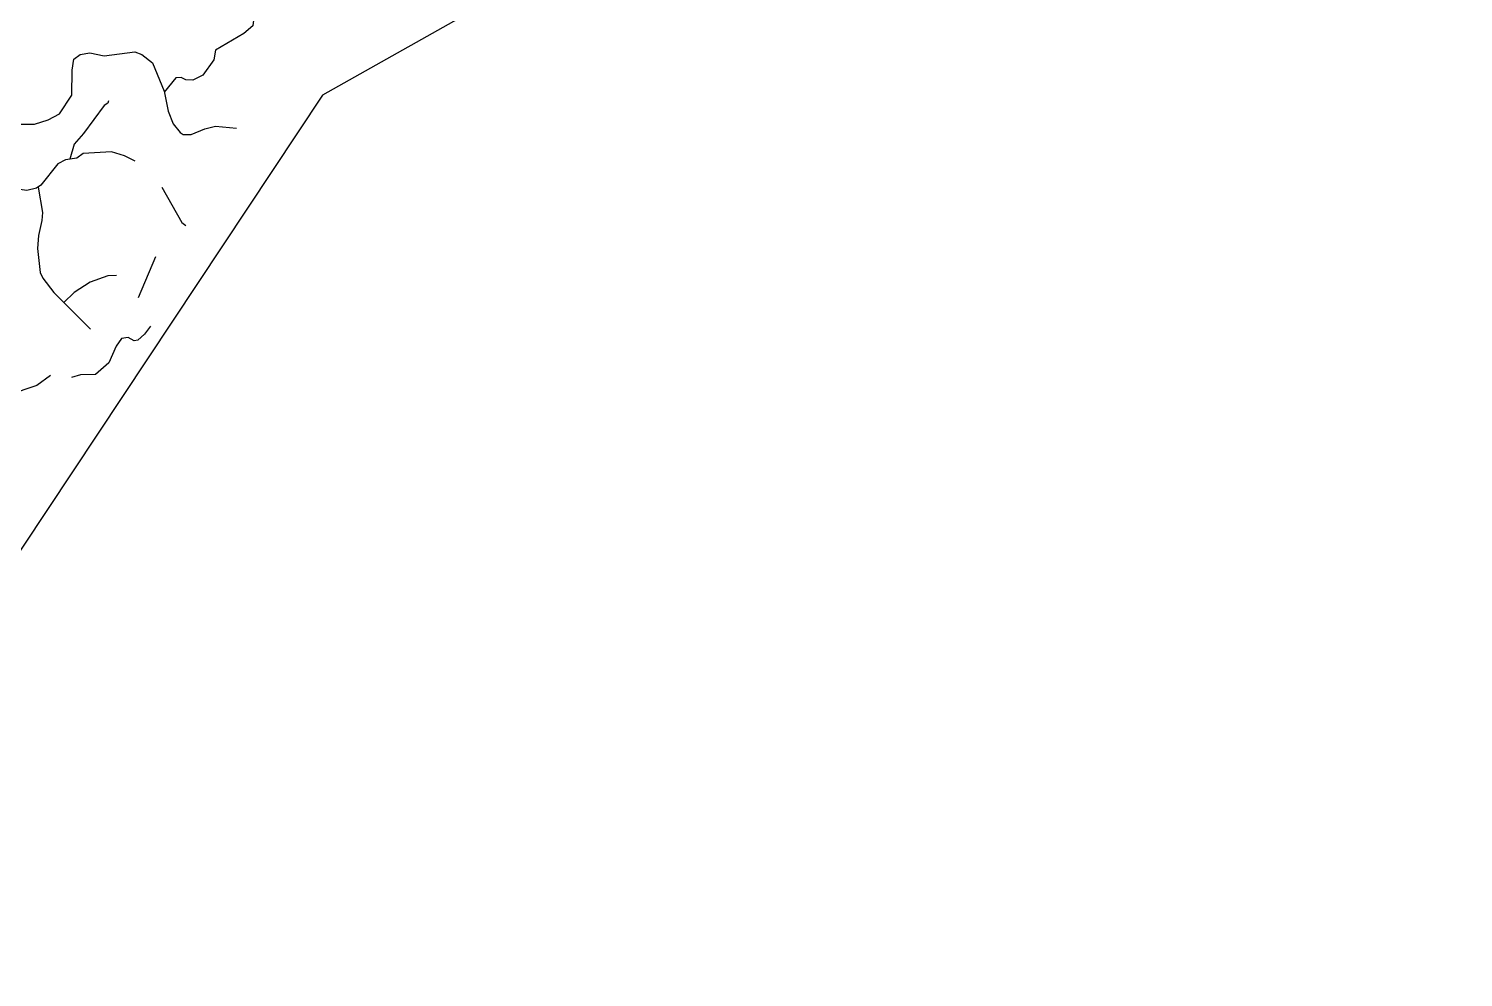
# Model space of a CAD drawing. Header units: metres. Extents: x 321186 to 621985, y 106829 to 204599.
# Drawn here: x 353975 to 364012, y 171051 to 177689 of the extents above; entities that cross this region are included whole.
import ezdxf

# ---------------------------------------------------------------- set-up
doc = ezdxf.new("R2010")
doc.units = ezdxf.units.M
doc.header["$MEASUREMENT"] = 0
doc.layers.add('18', color=7, linetype='CONTINUOUS')
doc.layers.add('RIG-LOC', color=7, linetype='CONTINUOUS')

msp = doc.modelspace()

# ---------------------------------------------------------------- linework, layer by layer
at = {"layer": '18', "color": 143, "linetype": 'Continuous'}
msp.add_line((354743, 175807), (354864, 176094), dxfattribs=at)
msp.add_line((354743, 175807), (354864, 176094), dxfattribs=at)
for points in [[(355482, 178168), (355495, 177987), (355555, 177809), (355543, 177710), (355480, 177656), (355283, 177539), (355270, 177472), (355193, 177363), (355123, 177328), (355074, 177331), (355043, 177347), (355005, 177345), (354923, 177246)], [(355482, 178168), (355495, 177987), (355555, 177809), (355543, 177710), (355480, 177656), (355283, 177539), (355270, 177472), (355193, 177363), (355123, 177328), (355074, 177331), (355043, 177347), (355005, 177345), (354923, 177246)], [(353917, 177022), (354015, 177022), (354112, 177052), (354191, 177094), (354277, 177224), (354279, 177399), (354290, 177475), (354336, 177508), (354403, 177520), (354504, 177499), (354718, 177528), (354767, 177509), (354842, 177450), (354922, 177251), (354950, 177113), (354986, 177024), (355035, 176963), (355057, 176948), (355111, 176949), (355208, 176989), (355281, 177008), (355430, 176992)], [(353917, 177022), (354015, 177022), (354112, 177052), (354191, 177094), (354277, 177224), (354279, 177399), (354290, 177475), (354336, 177508), (354403, 177520), (354504, 177499), (354718, 177528), (354767, 177509), (354842, 177450), (354922, 177251), (354950, 177113), (354986, 177024), (355035, 176963), (355057, 176948), (355111, 176949), (355208, 176989), (355281, 177008), (355430, 176992)], [(354533, 177185), (354528, 177168), (354504, 177151), (354358, 176955), (354293, 176880), (354262, 176776)], [(354533, 177185), (354528, 177168), (354504, 177151), (354358, 176955), (354293, 176880), (354262, 176776)], [(354719, 176761), (354645, 176799), (354555, 176827), (354357, 176815), (354312, 176783), (354232, 176772), (354180, 176744), (354059, 176594), (354030, 176573), (353961, 176557), (353714, 176591), (353660, 176587), (353622, 176519), (353620, 176445), (353608, 176437), (353460, 176465), (353384, 176456), (353339, 176483), (353325, 176510), (353286, 176685), (353224, 176724)], [(354719, 176761), (354645, 176799), (354555, 176827), (354357, 176815), (354312, 176783), (354232, 176772), (354180, 176744), (354059, 176594), (354030, 176573), (353961, 176557), (353714, 176591), (353660, 176587), (353622, 176519), (353620, 176445), (353608, 176437), (353460, 176465), (353384, 176456), (353339, 176483), (353325, 176510), (353286, 176685), (353224, 176724)], [(354041, 176581), (354072, 176403), (354068, 176347), (354044, 176241), (354037, 176150), (354056, 175983), (354075, 175944), (354150, 175843), (354408, 175586)], [(354041, 176581), (354072, 176403), (354068, 176347), (354044, 176241), (354037, 176150), (354056, 175983), (354075, 175944), (354150, 175843), (354408, 175586)], [(354907, 176580), (355046, 176334), (355075, 176313)], [(354907, 176580), (355046, 176334), (355075, 176313)], [(354589, 175961), (354528, 175959), (354406, 175916), (354294, 175843), (354220, 175773)], [(354589, 175961), (354528, 175959), (354406, 175916), (354294, 175843), (354220, 175773)], [(354828, 175608), (354786, 175551), (354738, 175510), (354714, 175505), (354671, 175528), (354624, 175521), (354586, 175467), (354535, 175350), (354443, 175269), (354338, 175266), (354275, 175249)], [(354828, 175608), (354786, 175551), (354738, 175510), (354714, 175505), (354671, 175528), (354624, 175521), (354586, 175467), (354535, 175350), (354443, 175269), (354338, 175266), (354275, 175249)], [(354128, 175262), (354033, 175192), (353832, 175125), (353779, 175062), (353752, 174932), (353696, 174897)], [(354128, 175262), (354033, 175192), (353832, 175125), (353779, 175062), (353752, 174932), (353696, 174897)]]:
    msp.add_lwpolyline(points, dxfattribs=at)
at = {"layer": 'RIG-LOC', "color": 2}
for p, q in [((364012, 181728), (356031, 177223)), ((356031, 177223), (351932, 171051))]:
    msp.add_line(p, q, dxfattribs=at)

doc.saveas('drawing.dxf')
